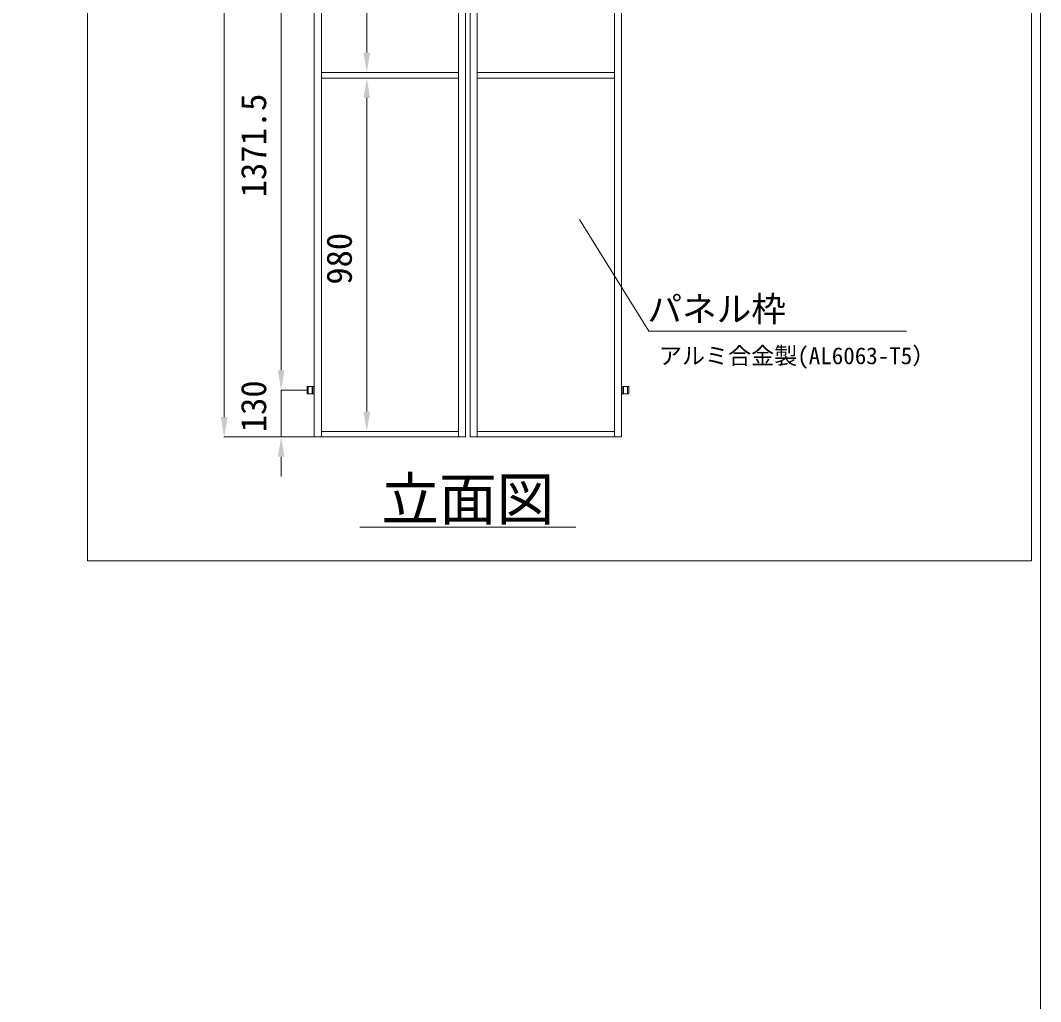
# Model space of a CAD drawing. Units: millimetres, scale not verified. Extents: x -6980 to 13145, y -14438 to 14438.
# Drawn here: x 10313 to 13145, y -11409 to -8686 of the extents above; entities that cross this region are included whole.
import ezdxf
from ezdxf.enums import TextEntityAlignment as Align

# ---------------------------------------------------------------- set-up
doc = ezdxf.new("R2010")
doc.units = ezdxf.units.MM
doc.header["$LTSCALE"] = 38
doc.linetypes.add('DASHED1', pattern=[1.8, 1.2, -0.6])
for name, color, linetype, lineweight in [('0-A_図面枠', 7, 'Continuous', 18), ('0-B_寸法', 3, 'Continuous', 18), ('1-5_標準ﾊﾟﾈﾙ', 7, 'Continuous', 18), ('1-7_文字', 7, 'Continuous', 18)]:
    doc.layers.add(name, color=color, linetype=linetype, lineweight=lineweight)
doc.styles.add('ＭＳ ゴシック', font='')
doc.styles.get('ＭＳ ゴシック').set_extended_font_data('MS Gothic')

msp = doc.modelspace()

# ---------------------------------------------------------------- linework, layer by layer
at = {"layer": '0-A_図面枠'}
for points in [[(-6980.2, -562.5), (13144.8, -562.5), (13144.8, -14437.5), (-6980.2, -14437.5)], [(10500, -6001.18), (13119.93, -6001.18), (13119.93, -10185.82), (10500, -10185.82)]]:
    msp.add_lwpolyline(points, close=True, dxfattribs=at)
at = {"layer": '0-B_寸法'}
for p, q in [((10878.9, -6894.05), (10878.9, -9787.05)), ((11274.7, -7905.55), (11274.7, -8775.55)), ((11037.02, -8395.55), (11037.02, -9657.05)), ((11149.7, -8830.55), (11275.7, -8830.55)), ((11149.7, -8846.55), (11275.7, -8846.55)), ((11274.7, -8901.55), (11274.7, -9771.55)), ((11037.02, -9657.05), (11037.02, -9602.05)), ((11107.95, -9712.05), (11036.02, -9712.05)), ((11107.95, -9712.05), (11036.02, -9712.05)), ((11037.02, -9712.05), (11037.02, -9842.05)), ((11127.95, -9842.05), (10877.9, -9842.05)), ((11127.95, -9842.05), (11036.02, -9842.05)), ((11149.7, -9826.55), (11275.7, -9826.55)), ((11037.02, -9897.05), (11037.02, -9952.05)), ((11255.3, -10092.05), (11855.3, -10092.05))]:
    msp.add_line(p, q, dxfattribs=at)
at = {"layer": '0-B_寸法', "color": 91}
for points in [[(11265.55, -8775.55), (11274.7, -8830.55), (11283.88, -8775.55)], [(11265.55, -8901.55), (11274.7, -8846.55), (11283.88, -8901.55)], [(11027.85, -9657.05), (11037.02, -9712.05), (11046.2, -9657.05)], [(11027.85, -9657.05), (11037.02, -9712.05), (11046.2, -9657.05)], [(10869.75, -9787.05), (10878.9, -9842.05), (10888.08, -9787.05)], [(11265.55, -9771.55), (11274.7, -9826.55), (11283.88, -9771.55)], [(11027.85, -9897.05), (11037.02, -9842.05), (11046.2, -9897.05)]]:
    msp.add_solid(points, dxfattribs=at)
at = {"layer": '1-5_標準ﾊﾟﾈﾙ', "linetype": 'DASHED1'}
for p, q in [((11111.95, -9702.05), (11111.95, -9722.05)), ((11122.95, -9702.05), (11122.95, -9722.05)), ((11987.65, -9702.05), (11987.65, -9722.05)), ((11998.65, -9702.05), (11998.65, -9722.05))]:
    msp.add_line(p, q, dxfattribs=at)
at = {"layer": '1-5_標準ﾊﾟﾈﾙ'}
for p, q in [((11125.18, -9702.05), (11125.18, -9722.05)), ((11985.45, -9702.05), (11985.45, -9722.05))]:
    msp.add_line(p, q, dxfattribs=at)
for points in [[(11128.95, -6839.05), (11148.7, -6839.05), (11148.7, -9842.05), (11128.95, -9842.05)], [(11548.95, -6839.05), (11529.2, -6839.05), (11529.2, -9842.05), (11548.95, -9842.05)], [(11561.65, -6839.05), (11581.4, -6839.05), (11581.4, -9842.05), (11561.65, -9842.05)], [(11981.65, -6839.05), (11961.9, -6839.05), (11961.9, -9842.05), (11981.65, -9842.05)], [(11529.2, -8830.55), (11148.7, -8830.55), (11148.7, -8846.55), (11529.2, -8846.55)], [(11581.4, -8830.55), (11961.9, -8830.55), (11961.9, -8846.55), (11581.4, -8846.55)], [(11529.2, -9842.05), (11148.7, -9842.05), (11148.7, -9826.55), (11529.2, -9826.55)], [(11581.4, -9842.05), (11961.9, -9842.05), (11961.9, -9826.55), (11581.4, -9826.55)]]:
    msp.add_lwpolyline(points, close=True, dxfattribs=at)
for points in [[(11128.95, -9722.05), (11108.95, -9722.05), (11108.95, -9702.05), (11128.95, -9702.05)], [(11981.65, -9722.05), (12001.65, -9722.05), (12001.65, -9702.05), (11981.65, -9702.05)]]:
    msp.add_lwpolyline(points, dxfattribs=at)
at = {"layer": '1-7_文字'}
for p, q in [((11865.35, -9238.27), (12057.95, -9548.7)), ((12057.95, -9548.7), (12058.3, -9548.7)), ((12058.3, -9548.7), (12772.67, -9548.7))]:
    msp.add_line(p, q, dxfattribs=at)

# ---------------------------------------------------------------- texts
at = {"layer": '0-B_寸法', "style": 'ＭＳ ゴシック'}
for s, p in [('1371.5', (11016.62, -9176.72)), ('980', (11254.3, -9419.43)), ('130', (11016.62, -9828.75))]:
    msp.add_text(s, height=70.38, rotation=90, dxfattribs=at).set_placement(p, align=Align.BOTTOM_LEFT)
at = {"layer": '1-7_文字', "style": 'ＭＳ ゴシック'}
for s, height, p in [('パネル枠\u3000\u3000\u3000\u3000\u3000', 70.38, (12053.77, -9543.3)), ('アルミ合金製(AL6063-T5）', 46.92, (12085.45, -9654.23)), ('立面図', 117.3, (11315.3, -10108.05))]:
    msp.add_text(s, height=height, dxfattribs=at).set_placement(p, align=Align.BOTTOM_LEFT)

doc.saveas('drawing.dxf')
